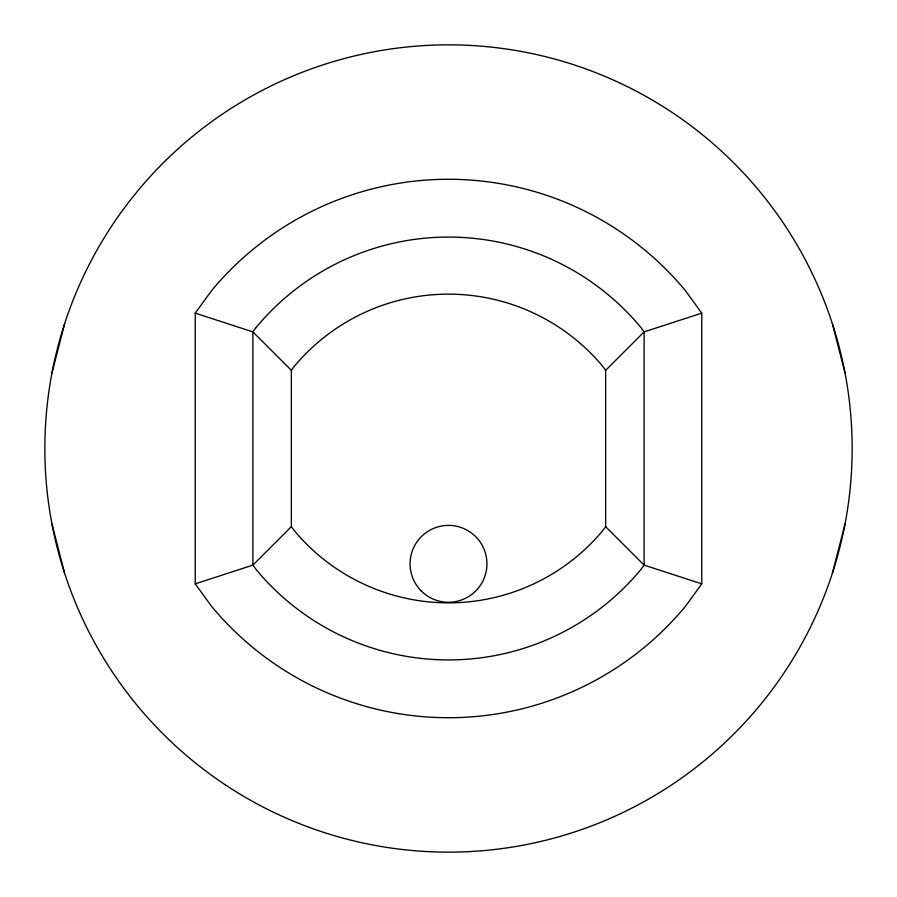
<?xml version="1.0" encoding="UTF-8"?>
<svg xmlns="http://www.w3.org/2000/svg" width="897" height="897" viewBox="0 0 897 897"><rect width="100%" height="100%" fill="white"/><g stroke="black" fill="none" stroke-linecap="round" stroke-linejoin="round"><path stroke-width="1.35" d="M52.004 372.86L64.606 323.761M832.394 573.239L844.996 524.14M195.232 313.154L211.445 290.83A307.66 307.66 0 0 1 685.555 290.83L701.768 313.154L701.768 583.846L685.555 606.17A307.66 307.66 0 0 1 211.445 606.17L195.232 583.846L195.232 313.154L252.898 331.89L291.346 370.326L291.346 526.674L293.801 530.06A200.771 200.771 0 0 0 603.199 530.06L605.654 526.674L605.654 370.326L603.199 366.94A200.771 200.771 0 0 0 293.801 366.94L291.346 370.326M291.346 526.674L252.898 565.11L195.232 583.846M605.654 370.326L644.102 331.89L701.768 313.154M701.768 583.846L644.102 565.11L605.654 526.674M832.394 323.761L844.996 372.86M52.004 524.14L64.606 573.239M255.97 327.663L252.898 331.89L252.898 565.11L255.97 569.337A249.882 249.882 0 0 0 641.03 569.337L644.102 565.11L644.102 331.89L641.03 327.663A249.882 249.882 0 0 0 255.97 327.663M225.125 784.707A403.65 403.65 0 0 0 851.354 473.84A403.65 403.65 0 0 0 269.022 86.942A403.65 403.65 0 0 0 225.125 784.707M421.321 591.011A38.448 38.448 0 0 0 485.636 573.777A38.448 38.448 0 0 0 438.555 526.696A38.448 38.448 0 0 0 421.321 591.011"/></g></svg>
